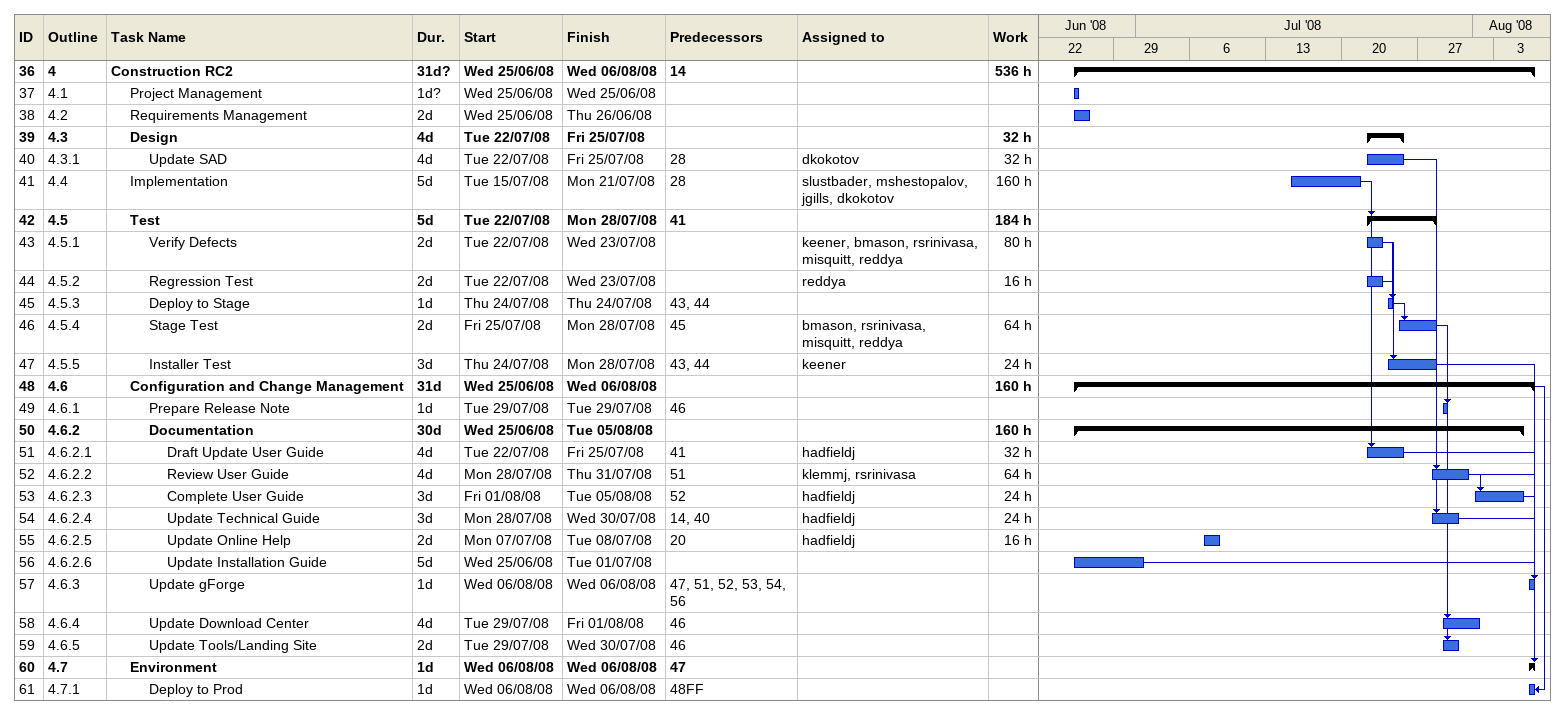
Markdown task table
| ID | WBS | Task | Duration | Start | Finish | Predecessors | Resources | Work (h) |
|---|---|---|---|---|---|---|---|---|
| 36 | 4 | **Construction RC2** | 31d? | 2008-06-25 | 2008-08-06 | 14 |  | 536 |
| 37 | 4.1 | Project Management | 1d? | 2008-06-25 | 2008-06-25 |  |  |  |
| 38 | 4.2 | Requirements Management | 2d | 2008-06-25 | 2008-06-26 |  |  |  |
| 39 | 4.3 | **Design** | 4d | 2008-07-22 | 2008-07-25 |  |  | 32 |
| 40 | 4.3.1 | Update SAD | 4d | 2008-07-22 | 2008-07-25 | 28 | dkokotov | 32 |
| 41 | 4.4 | Implementation | 5d | 2008-07-15 | 2008-07-21 | 28 | slustbader, mshestopalov, jgills, dkokotov | 160 |
| 42 | 4.5 | **Test** | 5d | 2008-07-22 | 2008-07-28 | 41 |  | 184 |
| 43 | 4.5.1 | Verify Defects | 2d | 2008-07-22 | 2008-07-23 |  | keener, bmason, rsrinivasa, misquitt, reddya | 80 |
| 44 | 4.5.2 | Regression Test | 2d | 2008-07-22 | 2008-07-23 |  | reddya | 16 |
| 45 | 4.5.3 | Deploy to Stage | 1d | 2008-07-24 | 2008-07-24 | 43, 44 |  |  |
| 46 | 4.5.4 | Stage Test | 2d | 2008-07-25 | 2008-07-28 | 45 | bmason, rsrinivasa, misquitt, reddya | 64 |
| 47 | 4.5.5 | Installer Test | 3d | 2008-07-24 | 2008-07-28 | 43, 44 | keener | 24 |
| 48 | 4.6 | **Configuration and Change Management** | 31d | 2008-06-25 | 2008-08-06 |  |  | 160 |
| 49 | 4.6.1 | Prepare Release Note | 1d | 2008-07-29 | 2008-07-29 | 46 |  |  |
| 50 | 4.6.2 | **Documentation** | 30d | 2008-06-25 | 2008-08-05 |  |  | 160 |
| 51 | 4.6.2.1 | Draft Update User Guide | 4d | 2008-07-22 | 2008-07-25 | 41 | hadfieldj | 32 |
| 52 | 4.6.2.2 | Review User Guide | 4d | 2008-07-28 | 2008-07-31 | 51 | klemmj, rsrinivasa | 64 |
| 53 | 4.6.2.3 | Complete User Guide | 3d | 2008-08-01 | 2008-08-05 | 52 | hadfieldj | 24 |
| 54 | 4.6.2.4 | Update Technical Guide | 3d | 2008-07-28 | 2008-07-30 | 14, 40 | hadfieldj | 24 |
| 55 | 4.6.2.5 | Update Online Help | 2d | 2008-07-07 | 2008-07-08 | 20 | hadfieldj | 16 |
| 56 | 4.6.2.6 | Update Installation Guide | 5d | 2008-06-25 | 2008-07-01 |  |  |  |
| 57 | 4.6.3 | Update gForge | 1d | 2008-08-06 | 2008-08-06 | 47, 51, 52, 53, 54, 56 |  |  |
| 58 | 4.6.4 | Update Download Center | 4d | 2008-07-29 | 2008-08-01 | 46 |  |  |
| 59 | 4.6.5 | Update Tools/Landing Site | 2d | 2008-07-29 | 2008-07-30 | 46 |  |  |
| 60 | 4.7 | **Environment** | 1d | 2008-08-06 | 2008-08-06 | 47 |  |  |
| 61 | 4.7.1 | Deploy to Prod | 1d | 2008-08-06 | 2008-08-06 | 48FF |  |  |
